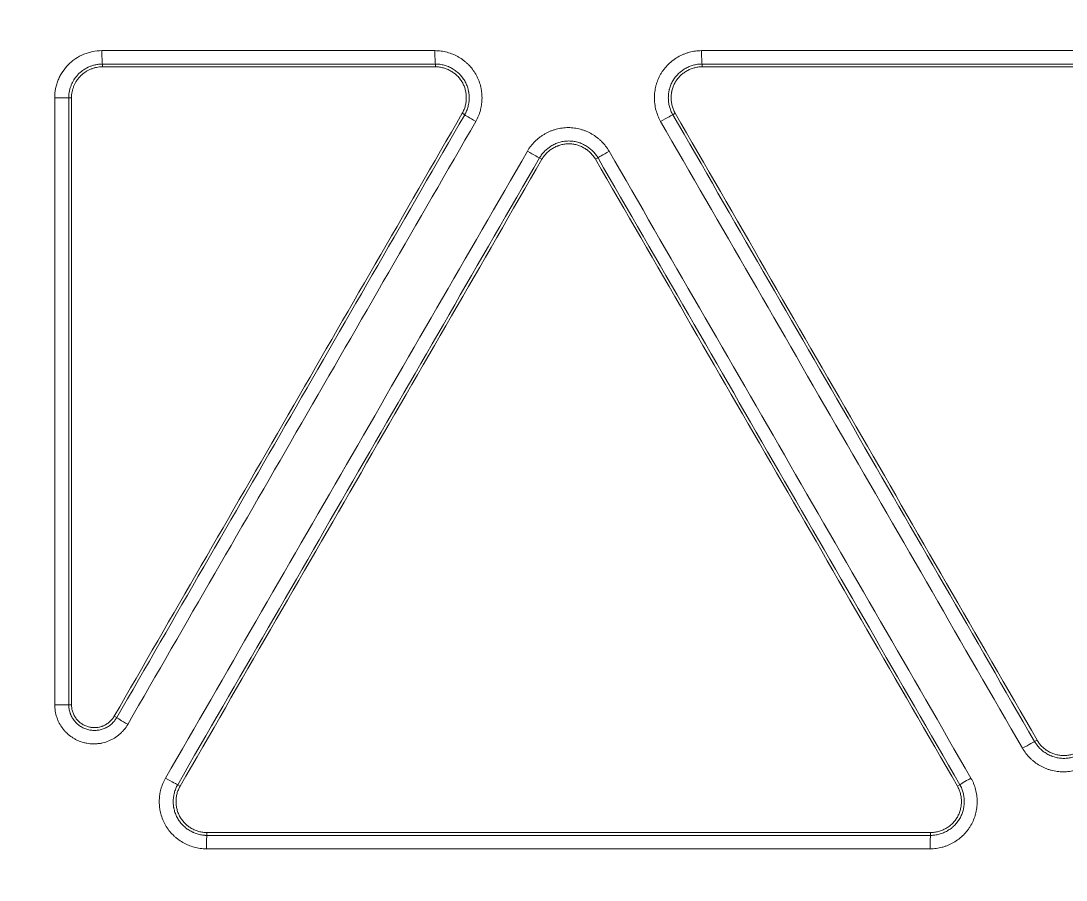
# Model space of a CAD drawing. Header units: inches. Extents: x 405346 to 489838, y -25612 to 14934.
# Drawn here: x 466997.43 to 467034.37, y 4200.14 to 4230.5 of the extents above; entities that cross this region are included whole.
import ezdxf

# ---------------------------------------------------------------- set-up
doc = ezdxf.new("R2010")
doc.units = ezdxf.units.IN
doc.header["$LTSCALE"] = 200
doc.header["$MEASUREMENT"] = 0
doc.layers.add('SS-EQ', color=2, linetype='Continuous', lineweight=20)

# ---------------------------------------------------------------- blocks, each defined once
blk = doc.blocks.new('4way무풍')
at = {"layer": 'SS-EQ'}
for p, q in [((-243.958, -92.45), (-243.958, -92.55)), ((-232.19, -92.55), (-232.19, -92.45)), ((-222.768, -92.45), (-222.768, -92.55)), ((-245.053, -93.644), (-245.152, -93.644)), ((-231.155, -94.242), (-231.242, -94.192)), ((-223.716, -94.192), (-223.802, -94.241)), ((-228.427, -95.817), (-228.513, -95.767)), ((-226.444, -95.767), (-226.531, -95.817)), ((-245.152, -115.089), (-245.053, -115.089)), ((-243.541, -115.494), (-243.454, -115.545)), ((-211.014, -116.39), (-210.928, -116.34)), ((-241.3, -117.916), (-241.214, -117.966)), ((-213.744, -117.966), (-213.657, -117.915)), ((-240.266, -119.607), (-240.266, -119.707)), ((-214.691, -119.707), (-214.692, -119.607))]:
    blk.add_line(p, q, dxfattribs=at)
for centre, major_axis, ratio, start_param, end_param in [((-243.958, -91.977), (0, 0.474), 0.045557, 1.573468, 3.10665), ((-232.189, -91.977), (0, 0.474), 0.041962, 1.57392, 3.106655), ((-222.767, -91.977), (0, 0.474), 0.039364, 1.574302, 3.106659), ((-245.625, -93.644), (0.474, 0), 0.002655, 4.666326, 6.248339), ((-230.745, -94.478), (0.41, -0.237), 0.023568, 3.176509, 4.678123), ((-224.211, -94.478), (-0.41, -0.237), 0.016767, 3.176504, 4.748497), ((-228.922, -95.53), (-0.41, 0.237), 0.023386, 1.53707, 3.106677), ((-226.034, -95.53), (0.41, 0.237), 0.017024, 1.607274, 3.106681), ((-245.625, -115.089), (0.474, 0), 0.003366, 4.667212, 6.248275), ((-243.044, -115.781), (-0.41, 0.237), 0.025188, 0.034918, 1.534206), ((-211.424, -116.627), (0.41, 0.237), 0.013056, 0.03491, 1.60394), ((-241.71, -117.679), (-0.41, 0.237), 0.025045, 1.534729, 3.106675), ((-213.247, -117.679), (-0.41, -0.237), 0.013298, 4.745844, 6.248276), ((-240.265, -120.18), (0, 0.474), 0.043157, 0.035002, 1.574614), ((-214.691, -120.18), (0, 0.474), 0.035821, 0.034895, 1.576067)]:
    blk.add_ellipse(centre, major_axis=major_axis, ratio=ratio, start_param=start_param, end_param=end_param, dxfattribs=at)
for points, knots in [([(-0.032, -346.294), (-6.969, -346.294), (-13.906, -346.294), (-27.78, -346.294), (-34.717, -346.294), (-55.528, -346.294), (-69.403, -346.294), (-97.151, -346.294), (-111.025, -346.294), (-138.774, -346.294), (-152.648, -346.294), (-180.396, -346.294), (-194.27, -346.294), (-215.082, -346.294), (-222.019, -346.294), (-235.893, -346.294), (-242.83, -346.294), (-253.236, -346.294), (-256.704, -346.293), (-263.641, -346.293), (-267.11, -346.294), (-272.313, -346.294), (-274.047, -346.294), (-276.648, -346.294), (-277.515, -346.294), (-279.25, -346.294), (-280.117, -346.293), (-281.418, -346.293), (-281.851, -346.293), (-282.718, -346.293), (-283.152, -346.293), (-283.802, -346.293), (-284.019, -346.294), (-284.453, -346.294), (-284.669, -346.294), (-285.103, -346.294), (-285.32, -346.293), (-285.753, -346.291), (-285.97, -346.288), (-286.62, -346.277), (-287.053, -346.265), (-287.92, -346.232), (-288.353, -346.21), (-289.653, -346.133), (-290.519, -346.062), (-291.817, -345.929), (-292.25, -345.88), (-292.899, -345.799), (-293.116, -345.771), (-293.548, -345.713), (-294.627, -345.561), (-295.697, -345.382), (-298.249, -344.898), (-299.929, -344.504), (-302.417, -343.81), (-304.065, -343.313), (-305.692, -342.746), (-308.116, -341.843), (-309.711, -341.172), (-311.481, -340.336), (-311.677, -340.242), (-312.069, -340.051), (-312.265, -339.955), (-312.85, -339.663), (-313.238, -339.464), (-314.393, -338.857), (-315.91, -338.018), (-317.384, -337.119), (-318.837, -336.19), (-319.553, -335.711), (-320.962, -334.724), (-322.351, -333.708), (-324.369, -332.095), (-326.323, -330.394), (-327.582, -329.2), (-328.355, -328.435), (-328.586, -328.204), (-328.815, -327.971), (-328.968, -327.815), (-329.044, -327.737), (-329.423, -327.345), (-329.723, -327.029), (-330.61, -326.073), (-331.762, -324.777), (-333.398, -322.77), (-334.43, -321.391), (-335.932, -319.291), (-336.873, -317.851), (-338.196, -315.627), (-339.047, -314.124), (-339.838, -312.58), (-340.313, -311.601), (-340.454, -311.306), (-340.593, -311.01), (-340.685, -310.813), (-340.731, -310.713), (-340.958, -310.218), (-341.135, -309.821), (-341.654, -308.624), (-342.309, -307.019), (-343.186, -304.583), (-343.7, -302.939), (-344.419, -300.46), (-344.828, -298.788), (-345.336, -296.251), (-345.487, -295.401), (-345.755, -293.691), (-345.871, -292.831), (-345.994, -291.749), (-346.017, -291.533), (-346.062, -291.099), (-346.083, -290.882), (-346.143, -290.23), (-346.178, -289.796), (-346.239, -288.927), (-346.265, -288.493), (-346.307, -287.624), (-346.324, -287.19), (-346.342, -286.538), (-346.347, -286.321), (-346.354, -285.886), (-346.356, -285.669), (-346.359, -285.235), (-346.359, -285.017), (-346.359, -284.583), (-346.359, -284.366), (-346.358, -283.714), (-346.358, -283.28), (-346.358, -282.411), (-346.358, -281.976), (-346.358, -280.673), (-346.358, -279.804), (-346.359, -278.066), (-346.359, -277.197), (-346.359, -274.59), (-346.359, -272.852), (-346.358, -264.163), (-346.358, -257.211), (-346.359, -236.356), (-346.359, -222.453), (-346.359, -194.646), (-346.359, -180.743), (-346.359, -152.936), (-346.359, -139.033), (-346.359, -111.226), (-346.359, -69.517), (-346.359, -27.807), (-346.359, 0)], [0, 0, 0, 0, 0.03125, 0.03125, 0.0625, 0.0625, 0.125, 0.125, 0.1875, 0.1875, 0.25, 0.25, 0.3125, 0.3125, 0.34375, 0.34375, 0.375, 0.375, 0.390625, 0.390625, 0.40625, 0.40625, 0.414063, 0.414063, 0.417969, 0.417969, 0.421875, 0.421875, 0.423828, 0.423828, 0.425781, 0.425781, 0.426758, 0.426758, 0.427734, 0.427734, 0.428711, 0.428711, 0.429688, 0.429688, 0.431641, 0.431641, 0.433594, 0.433594, 0.4375, 0.4375, 0.439453, 0.439453, 0.44043, 0.44043, 0.441406, 0.445313, 0.445313, 0.453125, 0.453125, 0.457031, 0.460938, 0.460938, 0.46875, 0.46875, 0.469727, 0.469727, 0.470703, 0.470703, 0.472656, 0.472656, 0.476563, 0.480469, 0.480469, 0.484375, 0.484375, 0.488281, 0.492188, 0.496094, 0.5, 0.5, 0.500977, 0.501465, 0.501465, 0.501953, 0.501953, 0.503906, 0.503906, 0.507813, 0.511719, 0.515625, 0.515625, 0.523438, 0.523438, 0.527344, 0.53125, 0.53125, 0.532227, 0.532715, 0.532715, 0.533203, 0.533203, 0.535156, 0.535156, 0.539063, 0.542969, 0.546875, 0.546875, 0.554688, 0.554688, 0.558594, 0.558594, 0.5625, 0.5625, 0.563477, 0.563477, 0.564453, 0.564453, 0.566406, 0.566406, 0.568359, 0.568359, 0.570313, 0.570313, 0.571289, 0.571289, 0.572266, 0.572266, 0.573242, 0.573242, 0.574219, 0.574219, 0.576172, 0.576172, 0.578125, 0.578125, 0.582031, 0.582031, 0.585938, 0.585938, 0.59375, 0.59375, 0.625, 0.625, 0.6875, 0.6875, 0.75, 0.75, 0.8125, 0.8125, 0.875, 1, 1, 1, 1]), ([(-345.164, 0), (-345.164, -27.72), (-345.163, -69.3), (-345.162, -110.879), (-345.161, -138.599), (-345.16, -152.459), (-345.158, -180.179), (-345.157, -194.038), (-345.154, -221.758), (-345.152, -235.618), (-345.147, -256.408), (-345.146, -263.338), (-345.145, -272), (-345.144, -273.733), (-345.144, -276.331), (-345.144, -277.198), (-345.143, -278.93), (-345.142, -279.796), (-345.142, -281.096), (-345.141, -281.529), (-345.141, -282.395), (-345.141, -282.828), (-345.141, -283.694), (-345.141, -284.128), (-345.14, -284.777), (-345.139, -284.994), (-345.136, -285.427), (-345.134, -285.643), (-345.124, -286.293), (-345.113, -286.726), (-345.08, -287.592), (-345.06, -288.025), (-345.009, -288.891), (-344.978, -289.324), (-344.926, -289.973), (-344.898, -290.298), (-344.868, -290.623), (-344.847, -290.839), (-344.836, -290.947), (-344.736, -291.92), (-344.629, -292.78), (-344.379, -294.49), (-344.236, -295.341), (-343.754, -297.876), (-343.361, -299.547), (-342.665, -302.025), (-342.166, -303.667), (-341.312, -306.101), (-340.67, -307.704), (-340.162, -308.899), (-339.901, -309.494), (-339.629, -310.087), (-339.446, -310.481), (-339.353, -310.678), (-338.885, -311.657), (-338.495, -312.43), (-337.684, -313.955), (-337.263, -314.706), (-336.391, -316.189), (-335.94, -316.919), (-335.007, -318.36), (-334.525, -319.069), (-333.532, -320.468), (-332.508, -321.846), (-330.881, -323.85), (-329.735, -325.144), (-328.853, -326.098), (-328.555, -326.413), (-328.177, -326.804), (-328.101, -326.882), (-327.949, -327.038), (-327.721, -327.27), (-327.491, -327.501), (-326.721, -328.264), (-325.466, -329.454), (-323.518, -331.15), (-321.504, -332.756), (-320.119, -333.767), (-318.711, -334.749), (-317.997, -335.224), (-316.546, -336.146), (-315.81, -336.593), (-314.315, -337.455), (-313.557, -337.871), (-312.595, -338.371), (-312.305, -338.52), (-312.014, -338.667), (-311.819, -338.764), (-311.722, -338.813), (-311.235, -339.053), (-310.844, -339.241), (-309.666, -339.791), (-308.875, -340.139), (-307.283, -340.8), (-305.68, -341.425), (-303.244, -342.258), (-301.598, -342.743), (-299.114, -343.417), (-297.436, -343.797), (-294.888, -344.259), (-294.033, -344.395), (-292.957, -344.543), (-292.742, -344.571), (-292.31, -344.625), (-291.663, -344.704), (-291.015, -344.771), (-289.72, -344.892), (-288.856, -344.954), (-287.56, -345.019), (-287.128, -345.036), (-286.48, -345.054), (-286.264, -345.059), (-285.831, -345.067), (-285.615, -345.069), (-285.183, -345.073), (-284.967, -345.074), (-284.534, -345.075), (-284.318, -345.075), (-283.67, -345.076), (-283.237, -345.076), (-282.589, -345.076), (-282.373, -345.076), (-281.94, -345.076), (-281.724, -345.076), (-281.075, -345.076), (-280.643, -345.077), (-279.346, -345.077), (-278.481, -345.078), (-276.752, -345.079), (-275.887, -345.079), (-273.293, -345.079), (-271.563, -345.08), (-262.916, -345.081), (-255.998, -345.082), (-242.162, -345.085), (-235.244, -345.086), (-221.408, -345.089), (-214.49, -345.09), (-193.736, -345.092), (-179.9, -345.094), (-152.228, -345.096), (-138.392, -345.096), (-110.72, -345.097), (-96.884, -345.098), (-69.212, -345.098), (-55.376, -345.099), (-34.622, -345.099), (-27.704, -345.099), (-13.868, -345.099), (-6.95, -345.099), (-0.032, -345.099)], [0, 0, 0, 0, 0.125, 0.1875, 0.1875, 0.25, 0.25, 0.3125, 0.3125, 0.375, 0.375, 0.40625, 0.40625, 0.414063, 0.414063, 0.417969, 0.417969, 0.421875, 0.421875, 0.423828, 0.423828, 0.425781, 0.425781, 0.427734, 0.427734, 0.428711, 0.428711, 0.429688, 0.429688, 0.431641, 0.431641, 0.433594, 0.433594, 0.435547, 0.435547, 0.436523, 0.437012, 0.437012, 0.4375, 0.4375, 0.441406, 0.441406, 0.445313, 0.445313, 0.453125, 0.453125, 0.457031, 0.460938, 0.464844, 0.464844, 0.466797, 0.467773, 0.467773, 0.46875, 0.46875, 0.472656, 0.472656, 0.476563, 0.476563, 0.480469, 0.480469, 0.484375, 0.484375, 0.488281, 0.492188, 0.496094, 0.496094, 0.498047, 0.498047, 0.498535, 0.498535, 0.499023, 0.5, 0.5, 0.503906, 0.507813, 0.511719, 0.515625, 0.515625, 0.519531, 0.519531, 0.523438, 0.523438, 0.527344, 0.527344, 0.52832, 0.528809, 0.528809, 0.529297, 0.529297, 0.53125, 0.53125, 0.535156, 0.535156, 0.539063, 0.542969, 0.546875, 0.546875, 0.554688, 0.554688, 0.558594, 0.558594, 0.55957, 0.55957, 0.560547, 0.5625, 0.5625, 0.566406, 0.566406, 0.568359, 0.568359, 0.569336, 0.569336, 0.570313, 0.570313, 0.571289, 0.571289, 0.572266, 0.572266, 0.574219, 0.574219, 0.575195, 0.575195, 0.576172, 0.576172, 0.578125, 0.578125, 0.582031, 0.582031, 0.585938, 0.585938, 0.59375, 0.59375, 0.625, 0.625, 0.65625, 0.65625, 0.6875, 0.6875, 0.75, 0.75, 0.8125, 0.8125, 0.875, 0.875, 0.9375, 0.9375, 0.96875, 0.96875, 1, 1, 1, 1]), ([(-245.647, -93.646), (-245.647, -93.535), (-245.636, -93.427), (-245.609, -93.292), (-245.602, -93.265), (-245.589, -93.212), (-245.582, -93.186), (-245.558, -93.107), (-245.521, -93.005), (-245.474, -92.907), (-245.436, -92.835), (-245.422, -92.811), (-245.394, -92.764), (-245.379, -92.74), (-245.303, -92.626), (-245.235, -92.542), (-245.119, -92.427), (-245.079, -92.391), (-245.015, -92.338), (-244.993, -92.322), (-244.949, -92.289), (-244.927, -92.274), (-244.813, -92.198), (-244.718, -92.147), (-244.592, -92.095), (-244.566, -92.085), (-244.514, -92.067), (-244.488, -92.058), (-244.41, -92.034), (-244.357, -92.021), (-244.197, -91.989), (-244.089, -91.978), (-243.979, -91.978)], [0, 0, 0, 0, 0.125, 0.125, 0.15625, 0.15625, 0.1875, 0.1875, 0.25, 0.3125, 0.3125, 0.34375, 0.34375, 0.375, 0.375, 0.5, 0.5, 0.5625, 0.5625, 0.59375, 0.59375, 0.625, 0.625, 0.75, 0.75, 0.78125, 0.78125, 0.8125, 0.8125, 0.875, 0.875, 1, 1, 1, 1]), ([(-232.209, -91.978), (-232.172, -91.978), (-232.136, -91.979), (-232.062, -91.984), (-232.026, -91.988), (-231.918, -92.003), (-231.776, -92.032), (-231.639, -92.079), (-231.555, -92.114), (-231.538, -92.121), (-231.505, -92.137), (-231.455, -92.16), (-231.407, -92.186), (-231.313, -92.24), (-231.253, -92.28), (-231.166, -92.347), (-231.138, -92.37), (-231.097, -92.406), (-231.083, -92.418), (-231.056, -92.443), (-231.043, -92.455), (-230.978, -92.52), (-230.882, -92.628), (-230.801, -92.749), (-230.746, -92.843), (-230.729, -92.876), (-230.697, -92.941), (-230.682, -92.975), (-230.641, -93.075), (-230.618, -93.144), (-230.59, -93.249), (-230.582, -93.284), (-230.571, -93.338), (-230.568, -93.356), (-230.562, -93.392), (-230.56, -93.41), (-230.548, -93.501), (-230.539, -93.646), (-230.548, -93.791), (-230.559, -93.881), (-230.562, -93.899), (-230.568, -93.935), (-230.571, -93.953), (-230.582, -94.007), (-230.59, -94.043), (-230.618, -94.148), (-230.641, -94.217), (-230.696, -94.351), (-230.728, -94.416), (-230.764, -94.48)], [0, 0, 0, 0, 0.03125, 0.03125, 0.0625, 0.0625, 0.125, 0.1875, 0.1875, 0.203125, 0.203125, 0.21875, 0.25, 0.25, 0.3125, 0.3125, 0.34375, 0.34375, 0.359375, 0.359375, 0.375, 0.375, 0.4375, 0.5, 0.5, 0.53125, 0.53125, 0.5625, 0.5625, 0.625, 0.625, 0.65625, 0.65625, 0.671875, 0.671875, 0.6875, 0.6875, 0.75, 0.8125, 0.8125, 0.828125, 0.828125, 0.84375, 0.84375, 0.875, 0.875, 0.9375, 0.9375, 1, 1, 1, 1]), ([(-224.23, -94.48), (-224.249, -94.448), (-224.266, -94.416), (-224.298, -94.35), (-224.313, -94.316), (-224.354, -94.216), (-224.4, -94.078), (-224.428, -93.936), (-224.44, -93.845), (-224.442, -93.827), (-224.445, -93.79), (-224.449, -93.735), (-224.451, -93.681), (-224.451, -93.572), (-224.446, -93.5), (-224.432, -93.392), (-224.427, -93.356), (-224.416, -93.302), (-224.412, -93.284), (-224.404, -93.248), (-224.4, -93.231), (-224.376, -93.142), (-224.33, -93.005), (-224.267, -92.875), (-224.212, -92.78), (-224.192, -92.749), (-224.151, -92.688), (-224.13, -92.659), (-224.064, -92.573), (-224.016, -92.518), (-223.938, -92.442), (-223.899, -92.405), (-223.857, -92.37), (-223.828, -92.346), (-223.814, -92.335), (-223.741, -92.28), (-223.62, -92.199), (-223.49, -92.135), (-223.406, -92.1), (-223.389, -92.093), (-223.355, -92.08), (-223.338, -92.074), (-223.286, -92.056), (-223.251, -92.045), (-223.146, -92.017), (-223.075, -92.003), (-222.932, -91.983), (-222.859, -91.978), (-222.786, -91.978)], [0, 0, 0, 0, 0.03125, 0.03125, 0.0625, 0.0625, 0.125, 0.1875, 0.1875, 0.203125, 0.203125, 0.21875, 0.25, 0.25, 0.3125, 0.3125, 0.34375, 0.34375, 0.359375, 0.359375, 0.375, 0.375, 0.4375, 0.5, 0.5, 0.53125, 0.53125, 0.5625, 0.5625, 0.625, 0.625, 0.65625, 0.671875, 0.671875, 0.6875, 0.6875, 0.75, 0.8125, 0.8125, 0.828125, 0.828125, 0.84375, 0.84375, 0.875, 0.875, 0.9375, 0.9375, 1, 1, 1, 1]), ([(-222.786, -91.978), (-218.523, -91.978), (-214.261, -91.978), (-205.735, -91.979), (-201.472, -91.979), (-197.208, -91.979)], [0, 0, 0, 0, 0.5, 0.5, 1, 1, 1, 1]), ([(-243.958, -92.45), (-243.961, -92.45), (-243.963, -92.45), (-243.968, -92.45), (-243.976, -92.45), (-243.993, -92.451), (-244.027, -92.452), (-244.056, -92.454), (-244.114, -92.46), (-244.191, -92.472), (-244.266, -92.491), (-244.322, -92.508), (-244.341, -92.514), (-244.378, -92.528), (-244.396, -92.535), (-244.487, -92.572), (-244.555, -92.608), (-244.636, -92.662), (-244.652, -92.673), (-244.684, -92.697), (-244.699, -92.709), (-244.745, -92.746), (-244.774, -92.772), (-244.857, -92.854), (-244.906, -92.915), (-244.96, -92.996), (-244.97, -93.013), (-244.99, -93.047), (-245, -93.064), (-245.028, -93.116), (-245.061, -93.186), (-245.087, -93.259), (-245.105, -93.315), (-245.11, -93.334), (-245.12, -93.372), (-245.124, -93.391), (-245.136, -93.449), (-245.142, -93.488), (-245.148, -93.546), (-245.15, -93.576), (-245.151, -93.61), (-245.152, -93.627), (-245.152, -93.635), (-245.152, -93.64), (-245.152, -93.642), (-245.152, -93.644)], [0, 0, 0, 0, 0.003906, 0.003906, 0.007813, 0.015625, 0.03125, 0.0625, 0.0625, 0.125, 0.1875, 0.1875, 0.21875, 0.21875, 0.25, 0.25, 0.375, 0.375, 0.40625, 0.40625, 0.4375, 0.4375, 0.5, 0.5, 0.625, 0.625, 0.65625, 0.65625, 0.6875, 0.6875, 0.75, 0.8125, 0.8125, 0.84375, 0.84375, 0.875, 0.875, 0.9375, 0.9375, 0.96875, 0.984375, 0.992188, 0.996094, 0.996094, 1, 1, 1, 1]), ([(-245.053, -93.644), (-245.053, -93.572), (-245.045, -93.501), (-245.024, -93.396), (-245.015, -93.362), (-245, -93.31), (-244.994, -93.293), (-244.982, -93.259), (-244.975, -93.242), (-244.941, -93.16), (-244.907, -93.097), (-244.858, -93.022), (-244.848, -93.007), (-244.827, -92.979), (-244.816, -92.964), (-244.781, -92.922), (-244.757, -92.896), (-244.682, -92.82), (-244.627, -92.775), (-244.552, -92.726), (-244.537, -92.716), (-244.506, -92.697), (-244.49, -92.689), (-244.443, -92.663), (-244.378, -92.633), (-244.311, -92.609), (-244.26, -92.593), (-244.243, -92.588), (-244.208, -92.579), (-244.19, -92.575), (-244.102, -92.557), (-244.031, -92.55), (-243.958, -92.55)], [0, 0, 0, 0, 0.125, 0.125, 0.1875, 0.1875, 0.21875, 0.21875, 0.25, 0.25, 0.375, 0.375, 0.40625, 0.40625, 0.4375, 0.4375, 0.5, 0.5, 0.625, 0.625, 0.65625, 0.65625, 0.6875, 0.6875, 0.75, 0.8125, 0.8125, 0.84375, 0.84375, 0.875, 0.875, 1, 1, 1, 1]), ([(-231.155, -94.242), (-231.153, -94.239), (-231.152, -94.236), (-231.149, -94.23), (-231.144, -94.222), (-231.133, -94.202), (-231.112, -94.161), (-231.096, -94.125), (-231.067, -94.053), (-231.05, -94.004), (-231.03, -93.929), (-231.025, -93.903), (-231.015, -93.852), (-231.01, -93.826), (-231, -93.748), (-230.994, -93.645), (-231, -93.541), (-231.009, -93.476), (-231.011, -93.463), (-231.015, -93.437), (-231.022, -93.398), (-231.03, -93.36), (-231.05, -93.285), (-231.067, -93.236), (-231.096, -93.163), (-231.107, -93.14), (-231.13, -93.093), (-231.142, -93.069), (-231.181, -93.001), (-231.21, -92.958), (-231.274, -92.877), (-231.308, -92.838), (-231.364, -92.783), (-231.383, -92.765), (-231.423, -92.731), (-231.443, -92.714), (-231.505, -92.667), (-231.549, -92.638), (-231.616, -92.599), (-231.65, -92.581), (-231.686, -92.564), (-231.71, -92.553), (-231.722, -92.548), (-231.782, -92.523), (-231.88, -92.489), (-231.982, -92.468), (-232.059, -92.457), (-232.085, -92.455), (-232.124, -92.452), (-232.137, -92.451), (-232.157, -92.451), (-232.167, -92.45), (-232.177, -92.45), (-232.183, -92.45), (-232.187, -92.45), (-232.19, -92.45)], [0, 0, 0, 0, 0.003906, 0.003906, 0.007813, 0.015625, 0.03125, 0.0625, 0.0625, 0.125, 0.125, 0.15625, 0.15625, 0.1875, 0.1875, 0.25, 0.3125, 0.3125, 0.328125, 0.328125, 0.34375, 0.375, 0.375, 0.4375, 0.4375, 0.46875, 0.46875, 0.5, 0.5, 0.5625, 0.5625, 0.625, 0.625, 0.65625, 0.65625, 0.6875, 0.6875, 0.75, 0.75, 0.78125, 0.796875, 0.796875, 0.8125, 0.8125, 0.875, 0.9375, 0.9375, 0.96875, 0.96875, 0.984375, 0.984375, 0.992188, 0.996094, 0.996094, 1, 1, 1, 1]), ([(-232.19, -92.55), (-232.142, -92.55), (-232.094, -92.553), (-232, -92.566), (-231.954, -92.576), (-231.885, -92.595), (-231.862, -92.602), (-231.817, -92.617), (-231.794, -92.626), (-231.728, -92.654), (-231.643, -92.696), (-231.563, -92.749), (-231.516, -92.785), (-231.506, -92.792), (-231.488, -92.808), (-231.46, -92.831), (-231.434, -92.855), (-231.383, -92.905), (-231.352, -92.94), (-231.308, -92.997), (-231.294, -93.016), (-231.267, -93.056), (-231.254, -93.076), (-231.218, -93.138), (-231.177, -93.224), (-231.146, -93.314), (-231.128, -93.384), (-231.123, -93.407), (-231.114, -93.454), (-231.11, -93.478), (-231.101, -93.549), (-231.098, -93.596), (-231.098, -93.668), (-231.099, -93.703), (-231.102, -93.739), (-231.104, -93.763), (-231.105, -93.775), (-231.113, -93.835), (-231.131, -93.928), (-231.161, -94.018), (-231.197, -94.106), (-231.218, -94.15), (-231.242, -94.192)], [0, 0, 0, 0, 0.0625, 0.0625, 0.125, 0.125, 0.15625, 0.15625, 0.1875, 0.1875, 0.25, 0.3125, 0.3125, 0.328125, 0.328125, 0.34375, 0.375, 0.375, 0.4375, 0.4375, 0.46875, 0.46875, 0.5, 0.5, 0.5625, 0.625, 0.625, 0.65625, 0.65625, 0.6875, 0.6875, 0.75, 0.75, 0.78125, 0.796875, 0.796875, 0.8125, 0.8125, 0.875, 0.9375, 0.9375, 1, 1, 1, 1]), ([(-222.768, -92.45), (-222.771, -92.45), (-222.774, -92.45), (-222.781, -92.45), (-222.791, -92.45), (-222.814, -92.451), (-222.859, -92.453), (-222.898, -92.457), (-222.975, -92.468), (-223.025, -92.478), (-223.101, -92.499), (-223.126, -92.506), (-223.175, -92.524), (-223.2, -92.533), (-223.272, -92.563), (-223.364, -92.609), (-223.451, -92.667), (-223.503, -92.706), (-223.513, -92.714), (-223.534, -92.731), (-223.564, -92.756), (-223.592, -92.783), (-223.647, -92.837), (-223.682, -92.876), (-223.73, -92.937), (-223.745, -92.958), (-223.774, -93.002), (-223.788, -93.024), (-223.827, -93.092), (-223.85, -93.139), (-223.889, -93.234), (-223.906, -93.284), (-223.922, -93.347), (-223.925, -93.359), (-223.931, -93.385), (-223.934, -93.398), (-223.941, -93.436), (-223.945, -93.462), (-223.955, -93.54), (-223.959, -93.591), (-223.959, -93.669), (-223.958, -93.695), (-223.956, -93.734), (-223.954, -93.747), (-223.952, -93.773), (-223.951, -93.786), (-223.942, -93.851), (-223.923, -93.954), (-223.89, -94.052), (-223.861, -94.124), (-223.85, -94.148), (-223.833, -94.183), (-223.827, -94.195), (-223.818, -94.213), (-223.813, -94.221), (-223.808, -94.23), (-223.805, -94.236), (-223.803, -94.238), (-223.802, -94.241)], [0, 0, 0, 0, 0.003906, 0.003906, 0.007812, 0.015625, 0.03125, 0.0625, 0.0625, 0.125, 0.125, 0.15625, 0.15625, 0.1875, 0.1875, 0.25, 0.3125, 0.3125, 0.328125, 0.328125, 0.34375, 0.375, 0.375, 0.4375, 0.4375, 0.46875, 0.46875, 0.5, 0.5, 0.5625, 0.5625, 0.625, 0.625, 0.640625, 0.640625, 0.65625, 0.65625, 0.6875, 0.6875, 0.75, 0.75, 0.78125, 0.78125, 0.796875, 0.796875, 0.8125, 0.8125, 0.875, 0.9375, 0.9375, 0.96875, 0.96875, 0.984375, 0.984375, 0.992187, 0.996094, 0.996094, 1, 1, 1, 1]), ([(-223.716, -94.192), (-223.74, -94.15), (-223.761, -94.107), (-223.797, -94.019), (-223.812, -93.974), (-223.83, -93.905), (-223.835, -93.881), (-223.844, -93.834), (-223.848, -93.81), (-223.857, -93.739), (-223.863, -93.644), (-223.857, -93.549), (-223.849, -93.49), (-223.848, -93.478), (-223.844, -93.454), (-223.838, -93.419), (-223.83, -93.384), (-223.812, -93.315), (-223.797, -93.27), (-223.77, -93.204), (-223.76, -93.182), (-223.739, -93.139), (-223.728, -93.118), (-223.692, -93.056), (-223.638, -92.977), (-223.575, -92.905), (-223.524, -92.855), (-223.507, -92.839), (-223.47, -92.807), (-223.452, -92.792), (-223.395, -92.749), (-223.356, -92.723), (-223.294, -92.687), (-223.273, -92.676), (-223.23, -92.654), (-223.208, -92.644), (-223.142, -92.617), (-223.052, -92.586), (-222.959, -92.566), (-222.864, -92.553), (-222.816, -92.55), (-222.768, -92.55)], [0, 0, 0, 0, 0.0625, 0.0625, 0.125, 0.125, 0.15625, 0.15625, 0.1875, 0.1875, 0.25, 0.3125, 0.3125, 0.328125, 0.328125, 0.34375, 0.375, 0.375, 0.4375, 0.4375, 0.46875, 0.46875, 0.5, 0.5, 0.5625, 0.625, 0.625, 0.65625, 0.65625, 0.6875, 0.6875, 0.75, 0.75, 0.78125, 0.78125, 0.8125, 0.8125, 0.875, 0.9375, 0.9375, 1, 1, 1, 1]), ([(-197.193, -92.45), (-201.456, -92.45), (-205.719, -92.45), (-214.244, -92.45), (-218.506, -92.45), (-222.768, -92.45)], [0, 0, 0, 0, 0.5, 0.5, 1, 1, 1, 1]), ([(-197.193, -92.55), (-201.456, -92.55), (-205.719, -92.55), (-214.244, -92.55), (-218.506, -92.55), (-222.768, -92.55)], [0, 0, 0, 0, 0.5, 0.5, 1, 1, 1, 1]), ([(-245.647, -115.091), (-245.647, -111.517), (-245.647, -107.942), (-245.647, -100.794), (-245.647, -97.22), (-245.647, -93.646)], [0, 0, 0, 0, 0.5, 0.5, 1, 1, 1, 1]), ([(-245.152, -93.644), (-245.152, -97.219), (-245.152, -100.793), (-245.152, -107.941), (-245.152, -111.515), (-245.152, -115.089)], [0, 0, 0, 0, 0.5, 0.5, 1, 1, 1, 1]), ([(-245.053, -115.089), (-245.053, -111.515), (-245.053, -107.941), (-245.053, -100.793), (-245.053, -97.219), (-245.053, -93.644)], [0, 0, 0, 0, 0.5, 0.5, 1, 1, 1, 1]), ([(-223.716, -94.192), (-221.585, -97.883), (-219.453, -101.574), (-215.191, -108.957), (-213.06, -112.649), (-210.928, -116.34)], [0, 0, 0, 0, 0.5, 0.5, 1, 1, 1, 1]), ([(-211.441, -116.629), (-213.573, -112.938), (-215.704, -109.246), (-219.967, -101.863), (-222.099, -98.171), (-224.23, -94.48)], [0, 0, 0, 0, 0.5, 0.5, 1, 1, 1, 1]), ([(-223.802, -94.241), (-221.67, -97.933), (-219.539, -101.624), (-215.277, -109.007), (-213.145, -112.698), (-211.014, -116.39)], [0, 0, 0, 0, 0.5, 0.5, 1, 1, 1, 1]), ([(-228.942, -95.532), (-228.923, -95.5), (-228.904, -95.469), (-228.863, -95.408), (-228.842, -95.379), (-228.775, -95.292), (-228.679, -95.184), (-228.569, -95.089), (-228.497, -95.033), (-228.482, -95.022), (-228.452, -95.001), (-228.407, -94.97), (-228.36, -94.941), (-228.266, -94.887), (-228.201, -94.855), (-228.101, -94.813), (-228.067, -94.8), (-228.015, -94.782), (-227.997, -94.777), (-227.962, -94.766), (-227.945, -94.761), (-227.857, -94.737), (-227.715, -94.708), (-227.57, -94.698), (-227.461, -94.698), (-227.424, -94.699), (-227.351, -94.704), (-227.315, -94.708), (-227.207, -94.723), (-227.136, -94.737), (-227.031, -94.766), (-226.997, -94.776), (-226.945, -94.794), (-226.928, -94.8), (-226.894, -94.813), (-226.877, -94.82), (-226.792, -94.855), (-226.662, -94.92), (-226.541, -95), (-226.469, -95.055), (-226.455, -95.066), (-226.426, -95.09), (-226.412, -95.101), (-226.371, -95.138), (-226.344, -95.162), (-226.267, -95.239), (-226.219, -95.293), (-226.13, -95.408), (-226.09, -95.468), (-226.053, -95.532)], [0, 0, 0, 0, 0.03125, 0.03125, 0.0625, 0.0625, 0.125, 0.1875, 0.1875, 0.203125, 0.203125, 0.21875, 0.25, 0.25, 0.3125, 0.3125, 0.34375, 0.34375, 0.359375, 0.359375, 0.375, 0.375, 0.4375, 0.5, 0.5, 0.53125, 0.53125, 0.5625, 0.5625, 0.625, 0.625, 0.65625, 0.65625, 0.671875, 0.671875, 0.6875, 0.6875, 0.75, 0.8125, 0.8125, 0.828125, 0.828125, 0.84375, 0.84375, 0.875, 0.875, 0.9375, 0.9375, 1, 1, 1, 1]), ([(-226.444, -95.767), (-226.446, -95.764), (-226.447, -95.761), (-226.451, -95.756), (-226.456, -95.747), (-226.468, -95.728), (-226.493, -95.689), (-226.515, -95.658), (-226.563, -95.596), (-226.597, -95.557), (-226.653, -95.502), (-226.672, -95.485), (-226.712, -95.45), (-226.732, -95.434), (-226.794, -95.386), (-226.881, -95.329), (-226.974, -95.283), (-227.034, -95.258), (-227.047, -95.253), (-227.071, -95.243), (-227.108, -95.23), (-227.145, -95.219), (-227.22, -95.198), (-227.271, -95.188), (-227.348, -95.177), (-227.374, -95.175), (-227.426, -95.171), (-227.452, -95.17), (-227.531, -95.17), (-227.582, -95.174), (-227.685, -95.188), (-227.736, -95.198), (-227.811, -95.219), (-227.836, -95.227), (-227.886, -95.244), (-227.91, -95.253), (-227.982, -95.283), (-228.029, -95.306), (-228.096, -95.345), (-228.129, -95.366), (-228.161, -95.388), (-228.183, -95.403), (-228.193, -95.411), (-228.246, -95.45), (-228.324, -95.519), (-228.393, -95.596), (-228.441, -95.658), (-228.456, -95.679), (-228.478, -95.712), (-228.485, -95.723), (-228.496, -95.739), (-228.501, -95.748), (-228.506, -95.756), (-228.509, -95.762), (-228.511, -95.765), (-228.513, -95.767)], [0, 0, 0, 0, 0.003906, 0.003906, 0.007812, 0.015625, 0.03125, 0.0625, 0.0625, 0.125, 0.125, 0.15625, 0.15625, 0.1875, 0.1875, 0.25, 0.3125, 0.3125, 0.328125, 0.328125, 0.34375, 0.375, 0.375, 0.4375, 0.4375, 0.46875, 0.46875, 0.5, 0.5, 0.5625, 0.5625, 0.625, 0.625, 0.65625, 0.65625, 0.6875, 0.6875, 0.75, 0.75, 0.78125, 0.796875, 0.796875, 0.8125, 0.8125, 0.875, 0.9375, 0.9375, 0.96875, 0.96875, 0.984375, 0.984375, 0.992187, 0.996094, 0.996094, 1, 1, 1, 1]), ([(-228.427, -95.817), (-228.403, -95.775), (-228.376, -95.736), (-228.318, -95.661), (-228.286, -95.625), (-228.235, -95.575), (-228.218, -95.559), (-228.181, -95.527), (-228.163, -95.512), (-228.106, -95.469), (-228.027, -95.416), (-227.941, -95.374), (-227.886, -95.351), (-227.875, -95.346), (-227.852, -95.338), (-227.818, -95.325), (-227.784, -95.315), (-227.716, -95.296), (-227.669, -95.286), (-227.599, -95.277), (-227.575, -95.274), (-227.527, -95.271), (-227.503, -95.27), (-227.431, -95.27), (-227.336, -95.277), (-227.243, -95.296), (-227.174, -95.314), (-227.151, -95.322), (-227.105, -95.337), (-227.083, -95.346), (-227.017, -95.373), (-226.975, -95.394), (-226.913, -95.43), (-226.882, -95.449), (-226.853, -95.469), (-226.833, -95.483), (-226.824, -95.49), (-226.776, -95.527), (-226.704, -95.589), (-226.641, -95.66), (-226.582, -95.735), (-226.555, -95.775), (-226.531, -95.817)], [0, 0, 0, 0, 0.0625, 0.0625, 0.125, 0.125, 0.15625, 0.15625, 0.1875, 0.1875, 0.25, 0.3125, 0.3125, 0.328125, 0.328125, 0.34375, 0.375, 0.375, 0.4375, 0.4375, 0.46875, 0.46875, 0.5, 0.5, 0.5625, 0.625, 0.625, 0.65625, 0.65625, 0.6875, 0.6875, 0.75, 0.75, 0.78125, 0.796875, 0.796875, 0.8125, 0.8125, 0.875, 0.9375, 0.9375, 1, 1, 1, 1]), ([(-226.053, -95.532), (-223.921, -99.223), (-221.79, -102.915), (-217.527, -110.298), (-215.395, -113.99), (-213.263, -117.681)], [0, 0, 0, 0, 0.5, 0.5, 1, 1, 1, 1]), ([(-213.744, -117.966), (-215.875, -114.274), (-218.006, -110.583), (-222.269, -103.2), (-224.4, -99.508), (-226.531, -95.817)], [0, 0, 0, 0, 0.5, 0.5, 1, 1, 1, 1]), ([(-213.657, -117.915), (-215.788, -114.224), (-217.919, -110.532), (-222.182, -103.15), (-224.313, -99.458), (-226.444, -95.767)], [0, 0, 0, 0, 0.5, 0.5, 1, 1, 1, 1]), ([(-243.065, -115.783), (-243.103, -115.849), (-243.146, -115.911), (-243.218, -115.998), (-243.243, -116.027), (-243.283, -116.067), (-243.297, -116.081), (-243.324, -116.107), (-243.338, -116.12), (-243.409, -116.182), (-243.469, -116.226), (-243.565, -116.286), (-243.598, -116.305), (-243.649, -116.331), (-243.666, -116.339), (-243.7, -116.355), (-243.718, -116.362), (-243.805, -116.398), (-243.876, -116.421), (-243.986, -116.447), (-244.023, -116.454), (-244.079, -116.462), (-244.098, -116.464), (-244.136, -116.468), (-244.155, -116.47), (-244.249, -116.476), (-244.324, -116.475), (-244.436, -116.464), (-244.474, -116.459), (-244.548, -116.445), (-244.585, -116.437), (-244.695, -116.407), (-244.766, -116.382), (-244.868, -116.335), (-244.902, -116.318), (-244.951, -116.291), (-244.968, -116.281), (-245, -116.261), (-245.016, -116.251), (-245.095, -116.199), (-245.154, -116.152), (-245.236, -116.075), (-245.263, -116.048), (-245.301, -116.006), (-245.313, -115.992), (-245.337, -115.963), (-245.349, -115.948), (-245.407, -115.873), (-245.448, -115.809), (-245.501, -115.71), (-245.517, -115.676), (-245.54, -115.624), (-245.547, -115.607), (-245.56, -115.571), (-245.567, -115.553), (-245.597, -115.463), (-245.616, -115.39), (-245.64, -115.242), (-245.647, -115.167), (-245.647, -115.091)], [0, 0, 0, 0, 0.0625, 0.0625, 0.09375, 0.09375, 0.109375, 0.109375, 0.125, 0.125, 0.1875, 0.1875, 0.21875, 0.21875, 0.234375, 0.234375, 0.25, 0.25, 0.3125, 0.3125, 0.34375, 0.34375, 0.359375, 0.359375, 0.375, 0.375, 0.4375, 0.4375, 0.46875, 0.46875, 0.5, 0.5, 0.5625, 0.5625, 0.59375, 0.59375, 0.609375, 0.609375, 0.625, 0.625, 0.6875, 0.6875, 0.71875, 0.71875, 0.734375, 0.734375, 0.75, 0.75, 0.8125, 0.8125, 0.84375, 0.84375, 0.859375, 0.859375, 0.875, 0.875, 0.9375, 0.9375, 1, 1, 1, 1]), ([(-245.152, -115.089), (-245.152, -115.092), (-245.152, -115.096), (-245.152, -115.102), (-245.152, -115.111), (-245.151, -115.133), (-245.148, -115.176), (-245.144, -115.213), (-245.131, -115.286), (-245.119, -115.334), (-245.099, -115.394), (-245.095, -115.405), (-245.086, -115.429), (-245.072, -115.463), (-245.056, -115.497), (-245.021, -115.562), (-244.994, -115.604), (-244.956, -115.653), (-244.948, -115.663), (-244.932, -115.682), (-244.908, -115.71), (-244.882, -115.737), (-244.827, -115.787), (-244.789, -115.818), (-244.737, -115.852), (-244.726, -115.859), (-244.705, -115.872), (-244.673, -115.891), (-244.64, -115.908), (-244.572, -115.938), (-244.526, -115.955), (-244.454, -115.974), (-244.429, -115.98), (-244.38, -115.989), (-244.356, -115.992), (-244.282, -115.999), (-244.233, -116), (-244.158, -115.995), (-244.133, -115.993), (-244.084, -115.986), (-244.06, -115.981), (-243.988, -115.964), (-243.941, -115.949), (-243.883, -115.926), (-243.872, -115.921), (-243.849, -115.91), (-243.838, -115.905), (-243.805, -115.888), (-243.783, -115.875), (-243.72, -115.836), (-243.681, -115.807), (-243.625, -115.758), (-243.606, -115.741), (-243.572, -115.705), (-243.538, -115.668), (-243.508, -115.628), (-243.487, -115.597), (-243.477, -115.582), (-243.465, -115.563), (-243.46, -115.555), (-243.457, -115.55), (-243.456, -115.547), (-243.454, -115.545)], [0, 0, 0, 0, 0.003906, 0.003906, 0.007813, 0.015625, 0.03125, 0.0625, 0.0625, 0.125, 0.125, 0.140625, 0.140625, 0.15625, 0.1875, 0.1875, 0.25, 0.25, 0.265625, 0.265625, 0.28125, 0.3125, 0.3125, 0.375, 0.375, 0.390625, 0.390625, 0.40625, 0.4375, 0.4375, 0.5, 0.5, 0.53125, 0.53125, 0.5625, 0.5625, 0.625, 0.625, 0.65625, 0.65625, 0.6875, 0.6875, 0.75, 0.75, 0.765625, 0.765625, 0.78125, 0.78125, 0.8125, 0.8125, 0.875, 0.875, 0.90625, 0.90625, 0.9375, 0.96875, 0.96875, 0.984375, 0.992187, 0.996094, 0.996094, 1, 1, 1, 1]), ([(-243.541, -115.494), (-243.564, -115.533), (-243.614, -115.605), (-243.675, -115.669), (-243.717, -115.705), (-243.726, -115.713), (-243.743, -115.727), (-243.769, -115.747), (-243.796, -115.765), (-243.852, -115.8), (-243.891, -115.82), (-243.943, -115.842), (-243.953, -115.846), (-243.974, -115.853), (-244.005, -115.864), (-244.037, -115.873), (-244.101, -115.888), (-244.145, -115.894), (-244.211, -115.899), (-244.234, -115.899), (-244.278, -115.899), (-244.3, -115.897), (-244.365, -115.891), (-244.409, -115.883), (-244.473, -115.866), (-244.494, -115.86), (-244.536, -115.845), (-244.556, -115.836), (-244.616, -115.809), (-244.655, -115.788), (-244.71, -115.751), (-244.728, -115.738), (-244.763, -115.71), (-244.78, -115.696), (-244.828, -115.651), (-244.858, -115.618), (-244.891, -115.575), (-244.898, -115.566), (-244.911, -115.548), (-244.917, -115.538), (-244.935, -115.51), (-244.946, -115.491), (-244.977, -115.433), (-244.995, -115.392), (-245.016, -115.33), (-245.023, -115.308), (-245.034, -115.265), (-245.038, -115.244), (-245.049, -115.178), (-245.053, -115.134), (-245.053, -115.089)], [0, 0, 0, 0, 0.0625, 0.125, 0.125, 0.140625, 0.140625, 0.15625, 0.1875, 0.1875, 0.25, 0.25, 0.265625, 0.265625, 0.28125, 0.3125, 0.3125, 0.375, 0.375, 0.40625, 0.40625, 0.4375, 0.4375, 0.5, 0.5, 0.53125, 0.53125, 0.5625, 0.5625, 0.625, 0.625, 0.65625, 0.65625, 0.6875, 0.6875, 0.75, 0.75, 0.765625, 0.765625, 0.78125, 0.78125, 0.8125, 0.8125, 0.875, 0.875, 0.90625, 0.90625, 0.9375, 0.9375, 1, 1, 1, 1]), ([(-209.033, -116.34), (-209.057, -116.382), (-209.084, -116.421), (-209.142, -116.496), (-209.173, -116.532), (-209.224, -116.582), (-209.242, -116.598), (-209.278, -116.63), (-209.297, -116.645), (-209.354, -116.688), (-209.433, -116.741), (-209.518, -116.783), (-209.574, -116.807), (-209.585, -116.811), (-209.607, -116.82), (-209.641, -116.832), (-209.675, -116.842), (-209.744, -116.861), (-209.79, -116.871), (-209.861, -116.881), (-209.885, -116.883), (-209.932, -116.886), (-209.956, -116.887), (-210.028, -116.887), (-210.123, -116.881), (-210.216, -116.862), (-210.286, -116.843), (-210.309, -116.836), (-210.354, -116.82), (-210.376, -116.812), (-210.442, -116.784), (-210.485, -116.763), (-210.547, -116.727), (-210.577, -116.708), (-210.607, -116.688), (-210.626, -116.674), (-210.636, -116.667), (-210.684, -116.631), (-210.756, -116.568), (-210.819, -116.497), (-210.877, -116.422), (-210.904, -116.382), (-210.928, -116.34)], [0, 0, 0, 0, 0.0625, 0.0625, 0.125, 0.125, 0.15625, 0.15625, 0.1875, 0.1875, 0.25, 0.3125, 0.3125, 0.328125, 0.328125, 0.34375, 0.375, 0.375, 0.4375, 0.4375, 0.46875, 0.46875, 0.5, 0.5, 0.5625, 0.625, 0.625, 0.65625, 0.65625, 0.6875, 0.6875, 0.75, 0.75, 0.78125, 0.796875, 0.796875, 0.8125, 0.8125, 0.875, 0.9375, 0.9375, 1, 1, 1, 1]), ([(-208.552, -116.629), (-208.57, -116.661), (-208.59, -116.692), (-208.631, -116.753), (-208.652, -116.783), (-208.719, -116.869), (-208.815, -116.977), (-208.924, -117.073), (-208.997, -117.128), (-209.012, -117.139), (-209.042, -117.16), (-209.087, -117.191), (-209.133, -117.22), (-209.227, -117.274), (-209.292, -117.306), (-209.393, -117.348), (-209.427, -117.361), (-209.479, -117.379), (-209.496, -117.385), (-209.531, -117.395), (-209.549, -117.4), (-209.637, -117.424), (-209.779, -117.453), (-209.923, -117.463), (-210.033, -117.463), (-210.07, -117.462), (-210.143, -117.457), (-210.179, -117.453), (-210.287, -117.439), (-210.357, -117.424), (-210.462, -117.396), (-210.497, -117.385), (-210.549, -117.367), (-210.566, -117.361), (-210.6, -117.348), (-210.617, -117.341), (-210.702, -117.306), (-210.832, -117.242), (-210.952, -117.161), (-211.025, -117.106), (-211.039, -117.095), (-211.067, -117.072), (-211.082, -117.06), (-211.123, -117.024), (-211.15, -116.999), (-211.227, -116.922), (-211.275, -116.868), (-211.364, -116.753), (-211.404, -116.693), (-211.441, -116.629)], [0, 0, 0, 0, 0.03125, 0.03125, 0.0625, 0.0625, 0.125, 0.1875, 0.1875, 0.203125, 0.203125, 0.21875, 0.25, 0.25, 0.3125, 0.3125, 0.34375, 0.34375, 0.359375, 0.359375, 0.375, 0.375, 0.4375, 0.5, 0.5, 0.53125, 0.53125, 0.5625, 0.5625, 0.625, 0.625, 0.65625, 0.65625, 0.671875, 0.671875, 0.6875, 0.6875, 0.75, 0.8125, 0.8125, 0.828125, 0.828125, 0.84375, 0.84375, 0.875, 0.875, 0.9375, 0.9375, 1, 1, 1, 1]), ([(-211.014, -116.39), (-211.013, -116.392), (-211.011, -116.395), (-211.008, -116.401), (-211.003, -116.409), (-210.991, -116.429), (-210.966, -116.467), (-210.943, -116.499), (-210.895, -116.56), (-210.861, -116.599), (-210.805, -116.654), (-210.786, -116.672), (-210.747, -116.706), (-210.726, -116.723), (-210.664, -116.77), (-210.578, -116.828), (-210.485, -116.874), (-210.424, -116.899), (-210.412, -116.904), (-210.388, -116.913), (-210.351, -116.927), (-210.313, -116.938), (-210.238, -116.959), (-210.188, -116.969), (-210.111, -116.98), (-210.085, -116.982), (-210.033, -116.986), (-210.006, -116.987), (-209.928, -116.987), (-209.876, -116.983), (-209.774, -116.969), (-209.723, -116.959), (-209.647, -116.938), (-209.622, -116.931), (-209.573, -116.914), (-209.548, -116.904), (-209.476, -116.874), (-209.43, -116.851), (-209.363, -116.812), (-209.329, -116.792), (-209.297, -116.77), (-209.276, -116.754), (-209.265, -116.747), (-209.213, -116.707), (-209.134, -116.639), (-209.066, -116.562), (-209.018, -116.5), (-209.002, -116.479), (-208.98, -116.446), (-208.973, -116.435), (-208.963, -116.418), (-208.958, -116.41), (-208.952, -116.402), (-208.949, -116.396), (-208.947, -116.393), (-208.946, -116.39)], [0, 0, 0, 0, 0.003906, 0.003906, 0.007813, 0.015625, 0.03125, 0.0625, 0.0625, 0.125, 0.125, 0.15625, 0.15625, 0.1875, 0.1875, 0.25, 0.3125, 0.3125, 0.328125, 0.328125, 0.34375, 0.375, 0.375, 0.4375, 0.4375, 0.46875, 0.46875, 0.5, 0.5, 0.5625, 0.5625, 0.625, 0.625, 0.65625, 0.65625, 0.6875, 0.6875, 0.75, 0.75, 0.78125, 0.796875, 0.796875, 0.8125, 0.8125, 0.875, 0.9375, 0.9375, 0.96875, 0.96875, 0.984375, 0.984375, 0.992187, 0.996094, 0.996094, 1, 1, 1, 1]), ([(-240.286, -120.182), (-240.323, -120.182), (-240.359, -120.181), (-240.432, -120.176), (-240.469, -120.172), (-240.577, -120.158), (-240.719, -120.129), (-240.856, -120.081), (-240.94, -120.046), (-240.957, -120.039), (-240.99, -120.024), (-241.04, -120), (-241.088, -119.974), (-241.182, -119.92), (-241.242, -119.88), (-241.329, -119.814), (-241.357, -119.791), (-241.398, -119.755), (-241.412, -119.743), (-241.439, -119.718), (-241.452, -119.705), (-241.517, -119.641), (-241.613, -119.532), (-241.694, -119.412), (-241.749, -119.317), (-241.766, -119.284), (-241.798, -119.219), (-241.813, -119.186), (-241.854, -119.085), (-241.877, -119.016), (-241.905, -118.911), (-241.913, -118.876), (-241.924, -118.822), (-241.927, -118.804), (-241.933, -118.768), (-241.935, -118.75), (-241.947, -118.659), (-241.956, -118.514), (-241.947, -118.37), (-241.935, -118.279), (-241.933, -118.261), (-241.927, -118.225), (-241.924, -118.207), (-241.913, -118.153), (-241.905, -118.117), (-241.877, -118.012), (-241.854, -117.943), (-241.799, -117.809), (-241.767, -117.744), (-241.731, -117.681)], [0, 0, 0, 0, 0.03125, 0.03125, 0.0625, 0.0625, 0.125, 0.1875, 0.1875, 0.203125, 0.203125, 0.21875, 0.25, 0.25, 0.3125, 0.3125, 0.34375, 0.34375, 0.359375, 0.359375, 0.375, 0.375, 0.4375, 0.5, 0.5, 0.53125, 0.53125, 0.5625, 0.5625, 0.625, 0.625, 0.65625, 0.65625, 0.671875, 0.671875, 0.6875, 0.6875, 0.75, 0.8125, 0.8125, 0.828125, 0.828125, 0.84375, 0.84375, 0.875, 0.875, 0.9375, 0.9375, 1, 1, 1, 1]), ([(-213.263, -117.681), (-213.245, -117.713), (-213.228, -117.745), (-213.195, -117.811), (-213.181, -117.845), (-213.139, -117.946), (-213.094, -118.083), (-213.066, -118.226), (-213.054, -118.316), (-213.052, -118.335), (-213.049, -118.371), (-213.044, -118.426), (-213.043, -118.48), (-213.043, -118.589), (-213.047, -118.661), (-213.061, -118.769), (-213.067, -118.805), (-213.078, -118.859), (-213.081, -118.877), (-213.09, -118.913), (-213.094, -118.931), (-213.117, -119.019), (-213.163, -119.156), (-213.227, -119.286), (-213.282, -119.381), (-213.301, -119.413), (-213.342, -119.473), (-213.363, -119.503), (-213.43, -119.589), (-213.478, -119.643), (-213.555, -119.719), (-213.595, -119.756), (-213.637, -119.792), (-213.665, -119.815), (-213.68, -119.826), (-213.752, -119.881), (-213.873, -119.962), (-214.003, -120.026), (-214.087, -120.061), (-214.104, -120.068), (-214.138, -120.081), (-214.156, -120.087), (-214.208, -120.105), (-214.242, -120.116), (-214.348, -120.144), (-214.418, -120.159), (-214.562, -120.178), (-214.634, -120.183), (-214.708, -120.183)], [0, 0, 0, 0, 0.03125, 0.03125, 0.0625, 0.0625, 0.125, 0.1875, 0.1875, 0.203125, 0.203125, 0.21875, 0.25, 0.25, 0.3125, 0.3125, 0.34375, 0.34375, 0.359375, 0.359375, 0.375, 0.375, 0.4375, 0.5, 0.5, 0.53125, 0.53125, 0.5625, 0.5625, 0.625, 0.625, 0.65625, 0.671875, 0.671875, 0.6875, 0.6875, 0.75, 0.8125, 0.8125, 0.828125, 0.828125, 0.84375, 0.84375, 0.875, 0.875, 0.9375, 0.9375, 1, 1, 1, 1]), ([(-241.3, -117.916), (-241.302, -117.919), (-241.303, -117.922), (-241.306, -117.927), (-241.311, -117.936), (-241.322, -117.956), (-241.343, -117.997), (-241.359, -118.032), (-241.388, -118.104), (-241.405, -118.153), (-241.424, -118.229), (-241.43, -118.254), (-241.44, -118.306), (-241.444, -118.332), (-241.454, -118.409), (-241.461, -118.513), (-241.454, -118.617), (-241.446, -118.682), (-241.444, -118.695), (-241.44, -118.72), (-241.433, -118.759), (-241.424, -118.797), (-241.404, -118.872), (-241.388, -118.921), (-241.359, -118.993), (-241.348, -119.017), (-241.325, -119.064), (-241.313, -119.087), (-241.273, -119.155), (-241.215, -119.241), (-241.146, -119.319), (-241.091, -119.374), (-241.072, -119.392), (-241.032, -119.426), (-241.012, -119.443), (-240.95, -119.49), (-240.907, -119.518), (-240.839, -119.557), (-240.805, -119.576), (-240.77, -119.593), (-240.746, -119.604), (-240.734, -119.609), (-240.674, -119.634), (-240.575, -119.668), (-240.474, -119.689), (-240.397, -119.7), (-240.371, -119.702), (-240.332, -119.705), (-240.319, -119.706), (-240.299, -119.706), (-240.289, -119.707), (-240.279, -119.707), (-240.273, -119.707), (-240.269, -119.707), (-240.266, -119.707)], [0, 0, 0, 0, 0.003906, 0.003906, 0.007812, 0.015625, 0.03125, 0.0625, 0.0625, 0.125, 0.125, 0.15625, 0.15625, 0.1875, 0.1875, 0.25, 0.3125, 0.3125, 0.328125, 0.328125, 0.34375, 0.375, 0.375, 0.4375, 0.4375, 0.46875, 0.46875, 0.5, 0.5, 0.5625, 0.625, 0.625, 0.65625, 0.65625, 0.6875, 0.6875, 0.75, 0.75, 0.78125, 0.796875, 0.796875, 0.8125, 0.8125, 0.875, 0.9375, 0.9375, 0.96875, 0.96875, 0.984375, 0.984375, 0.992187, 0.996094, 0.996094, 1, 1, 1, 1]), ([(-240.266, -119.607), (-240.314, -119.607), (-240.362, -119.604), (-240.456, -119.591), (-240.503, -119.581), (-240.571, -119.562), (-240.594, -119.555), (-240.64, -119.54), (-240.662, -119.531), (-240.728, -119.504), (-240.813, -119.461), (-240.893, -119.409), (-240.941, -119.372), (-240.95, -119.365), (-240.969, -119.35), (-240.996, -119.327), (-241.022, -119.302), (-241.073, -119.252), (-241.105, -119.217), (-241.148, -119.161), (-241.162, -119.141), (-241.189, -119.102), (-241.202, -119.081), (-241.238, -119.019), (-241.28, -118.933), (-241.31, -118.843), (-241.328, -118.774), (-241.333, -118.75), (-241.343, -118.703), (-241.346, -118.679), (-241.356, -118.609), (-241.359, -118.561), (-241.359, -118.49), (-241.358, -118.454), (-241.355, -118.418), (-241.352, -118.394), (-241.351, -118.382), (-241.343, -118.323), (-241.325, -118.229), (-241.295, -118.139), (-241.259, -118.051), (-241.238, -118.007), (-241.214, -117.966)], [0, 0, 0, 0, 0.0625, 0.0625, 0.125, 0.125, 0.15625, 0.15625, 0.1875, 0.1875, 0.25, 0.3125, 0.3125, 0.328125, 0.328125, 0.34375, 0.375, 0.375, 0.4375, 0.4375, 0.46875, 0.46875, 0.5, 0.5, 0.5625, 0.625, 0.625, 0.65625, 0.65625, 0.6875, 0.6875, 0.75, 0.75, 0.78125, 0.796875, 0.796875, 0.8125, 0.8125, 0.875, 0.9375, 0.9375, 1, 1, 1, 1]), ([(-213.744, -117.966), (-213.72, -118.007), (-213.699, -118.05), (-213.663, -118.138), (-213.648, -118.183), (-213.63, -118.252), (-213.625, -118.276), (-213.615, -118.323), (-213.612, -118.347), (-213.603, -118.418), (-213.597, -118.513), (-213.603, -118.608), (-213.61, -118.667), (-213.612, -118.679), (-213.616, -118.703), (-213.622, -118.738), (-213.63, -118.773), (-213.648, -118.842), (-213.663, -118.887), (-213.69, -118.953), (-213.7, -118.975), (-213.721, -119.018), (-213.732, -119.039), (-213.768, -119.102), (-213.821, -119.181), (-213.884, -119.252), (-213.935, -119.302), (-213.953, -119.319), (-213.989, -119.35), (-214.008, -119.365), (-214.064, -119.408), (-214.104, -119.435), (-214.166, -119.47), (-214.187, -119.482), (-214.23, -119.503), (-214.251, -119.513), (-214.318, -119.541), (-214.408, -119.572), (-214.501, -119.591), (-214.595, -119.604), (-214.643, -119.607), (-214.692, -119.607)], [0, 0, 0, 0, 0.0625, 0.0625, 0.125, 0.125, 0.15625, 0.15625, 0.1875, 0.1875, 0.25, 0.3125, 0.3125, 0.328125, 0.328125, 0.34375, 0.375, 0.375, 0.4375, 0.4375, 0.46875, 0.46875, 0.5, 0.5, 0.5625, 0.625, 0.625, 0.65625, 0.65625, 0.6875, 0.6875, 0.75, 0.75, 0.78125, 0.78125, 0.8125, 0.8125, 0.875, 0.9375, 0.9375, 1, 1, 1, 1]), ([(-214.691, -119.707), (-214.688, -119.707), (-214.685, -119.707), (-214.678, -119.707), (-214.668, -119.707), (-214.646, -119.706), (-214.6, -119.704), (-214.561, -119.7), (-214.484, -119.689), (-214.434, -119.679), (-214.358, -119.659), (-214.333, -119.651), (-214.284, -119.634), (-214.259, -119.624), (-214.187, -119.594), (-214.094, -119.548), (-214.008, -119.491), (-213.955, -119.451), (-213.945, -119.443), (-213.925, -119.427), (-213.895, -119.401), (-213.866, -119.375), (-213.811, -119.32), (-213.776, -119.281), (-213.729, -119.22), (-213.713, -119.199), (-213.684, -119.156), (-213.67, -119.133), (-213.631, -119.065), (-213.608, -119.019), (-213.569, -118.923), (-213.552, -118.873), (-213.533, -118.798), (-213.527, -118.772), (-213.517, -118.721), (-213.513, -118.695), (-213.503, -118.617), (-213.499, -118.566), (-213.499, -118.488), (-213.5, -118.462), (-213.502, -118.423), (-213.504, -118.41), (-213.506, -118.383), (-213.507, -118.37), (-213.516, -118.305), (-213.535, -118.203), (-213.568, -118.105), (-213.597, -118.032), (-213.608, -118.009), (-213.625, -117.973), (-213.631, -117.961), (-213.641, -117.944), (-213.645, -117.935), (-213.65, -117.927), (-213.653, -117.921), (-213.655, -117.918), (-213.657, -117.915)], [0, 0, 0, 0, 0.003906, 0.003906, 0.007812, 0.015625, 0.03125, 0.0625, 0.0625, 0.125, 0.125, 0.15625, 0.15625, 0.1875, 0.1875, 0.25, 0.3125, 0.3125, 0.328125, 0.328125, 0.34375, 0.375, 0.375, 0.4375, 0.4375, 0.46875, 0.46875, 0.5, 0.5, 0.5625, 0.5625, 0.625, 0.625, 0.65625, 0.65625, 0.6875, 0.6875, 0.75, 0.75, 0.78125, 0.78125, 0.796875, 0.796875, 0.8125, 0.8125, 0.875, 0.9375, 0.9375, 0.96875, 0.96875, 0.984375, 0.984375, 0.992187, 0.996094, 0.996094, 1, 1, 1, 1])]:
    blk.add_open_spline(points, degree=3, knots=knots, dxfattribs=at)
for points in [[(-243.979, -91.978), (-240.056, -91.978), (-236.133, -91.978), (-232.209, -91.978)], [(-232.19, -92.45), (-236.113, -92.45), (-240.036, -92.45), (-243.958, -92.45)], [(-232.19, -92.55), (-236.113, -92.55), (-240.036, -92.55), (-243.958, -92.55)], [(-243.541, -115.494), (-239.442, -108.394), (-235.342, -101.293), (-231.242, -94.192)], [(-243.454, -115.545), (-239.355, -108.444), (-235.255, -101.343), (-231.155, -94.242)], [(-230.764, -94.48), (-234.865, -101.581), (-238.965, -108.682), (-243.065, -115.783)], [(-241.731, -117.681), (-237.468, -110.298), (-233.205, -102.915), (-228.942, -95.532)], [(-228.513, -95.767), (-232.775, -103.15), (-237.038, -110.533), (-241.3, -117.916)], [(-228.427, -95.817), (-232.689, -103.2), (-236.952, -110.583), (-241.214, -117.966)], [(-240.266, -119.607), (-231.743, -119.607), (-223.218, -119.607), (-214.692, -119.607)], [(-240.266, -119.707), (-231.743, -119.707), (-223.218, -119.707), (-214.691, -119.707)], [(-214.708, -120.183), (-223.235, -120.183), (-231.761, -120.182), (-240.286, -120.182)]]:
    blk.add_open_spline(points, degree=3, dxfattribs=at)

msp = doc.modelspace()

# ---------------------------------------------------------------- block references
msp.add_blockref('4way무풍', (467244.268, 4321.426))

doc.saveas('drawing.dxf')
